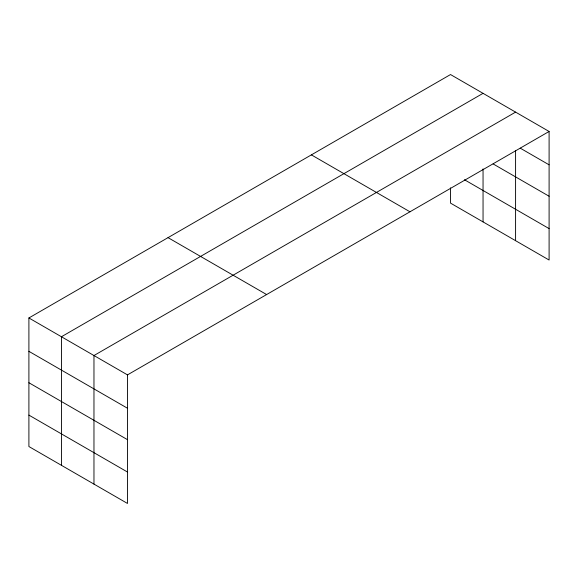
<?xml version="1.0" encoding="UTF-8"?>
<svg xmlns="http://www.w3.org/2000/svg" width="578" height="578" viewBox="0 0 578 578"><rect width="100%" height="100%" fill="white"/><g stroke="black" fill="none" stroke-linecap="round" stroke-linejoin="round"><path stroke-width="0.87" d="M515.583 150.858L515.583 240.679M450.515 187.857L450.515 203.116L549.1 260.035L549.1 131.466L450.515 74.548L28.9 317.965L28.9 446.534L127.485 503.452L127.485 374.884L28.9 317.965M483.049 93.333L61.434 336.75L61.434 465.312M515.583 112.118L93.968 355.535L93.968 484.097M127.485 374.884L549.1 131.466M520.258 148.17L549.1 164.824M493.113 163.921L549.1 196.245M464.452 179.744L549.1 228.613M311.383 154.875L409.968 211.794M168.032 237.637L266.617 294.556M28.9 351.323L127.485 408.241M28.9 382.737L127.485 439.663M28.9 415.112L127.485 472.031M483.049 168.899L483.049 221.901"/></g></svg>
